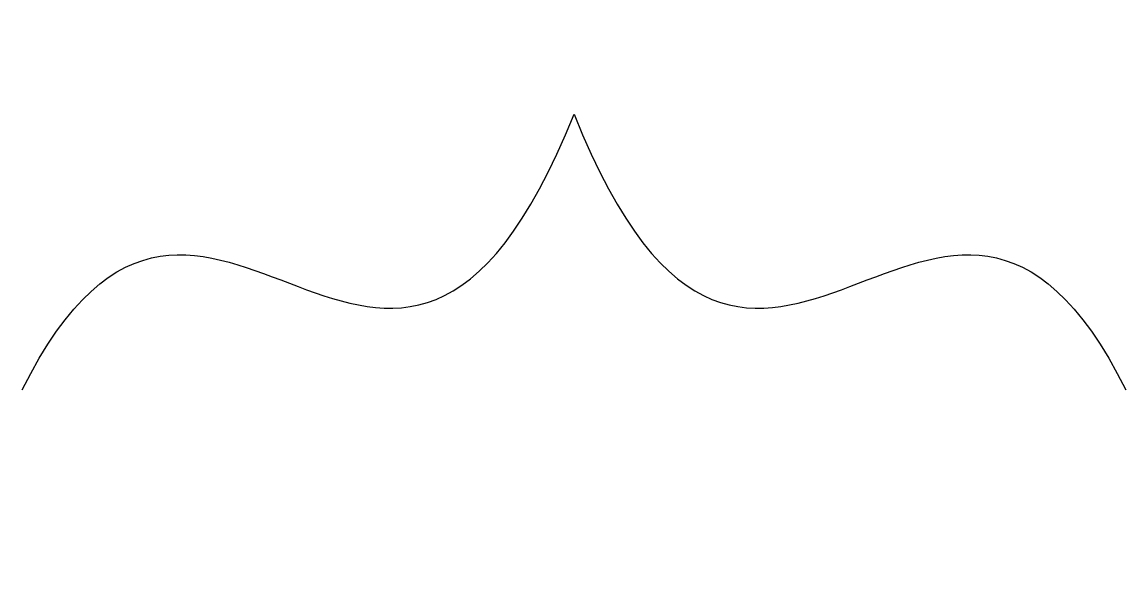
# Model space of a CAD drawing. Extents: x 0 to 6, y -1 to 2.
import ezdxf

# ---------------------------------------------------------------- set-up
doc = ezdxf.new("R2010")
doc.units = 0
doc.header["$MEASUREMENT"] = 0

msp = doc.modelspace()

# ---------------------------------------------------------------- linework, layer by layer
msp.add_open_spline([(0, 0), (1, 2), (2, -1), (3, 1.5), (4, -1), (5, 2), (6, 0)], degree=3, knots=[0, 0, 0, 0, 0.5, 0.5, 0.5, 1, 1, 1, 1])

doc.saveas('drawing.dxf')
